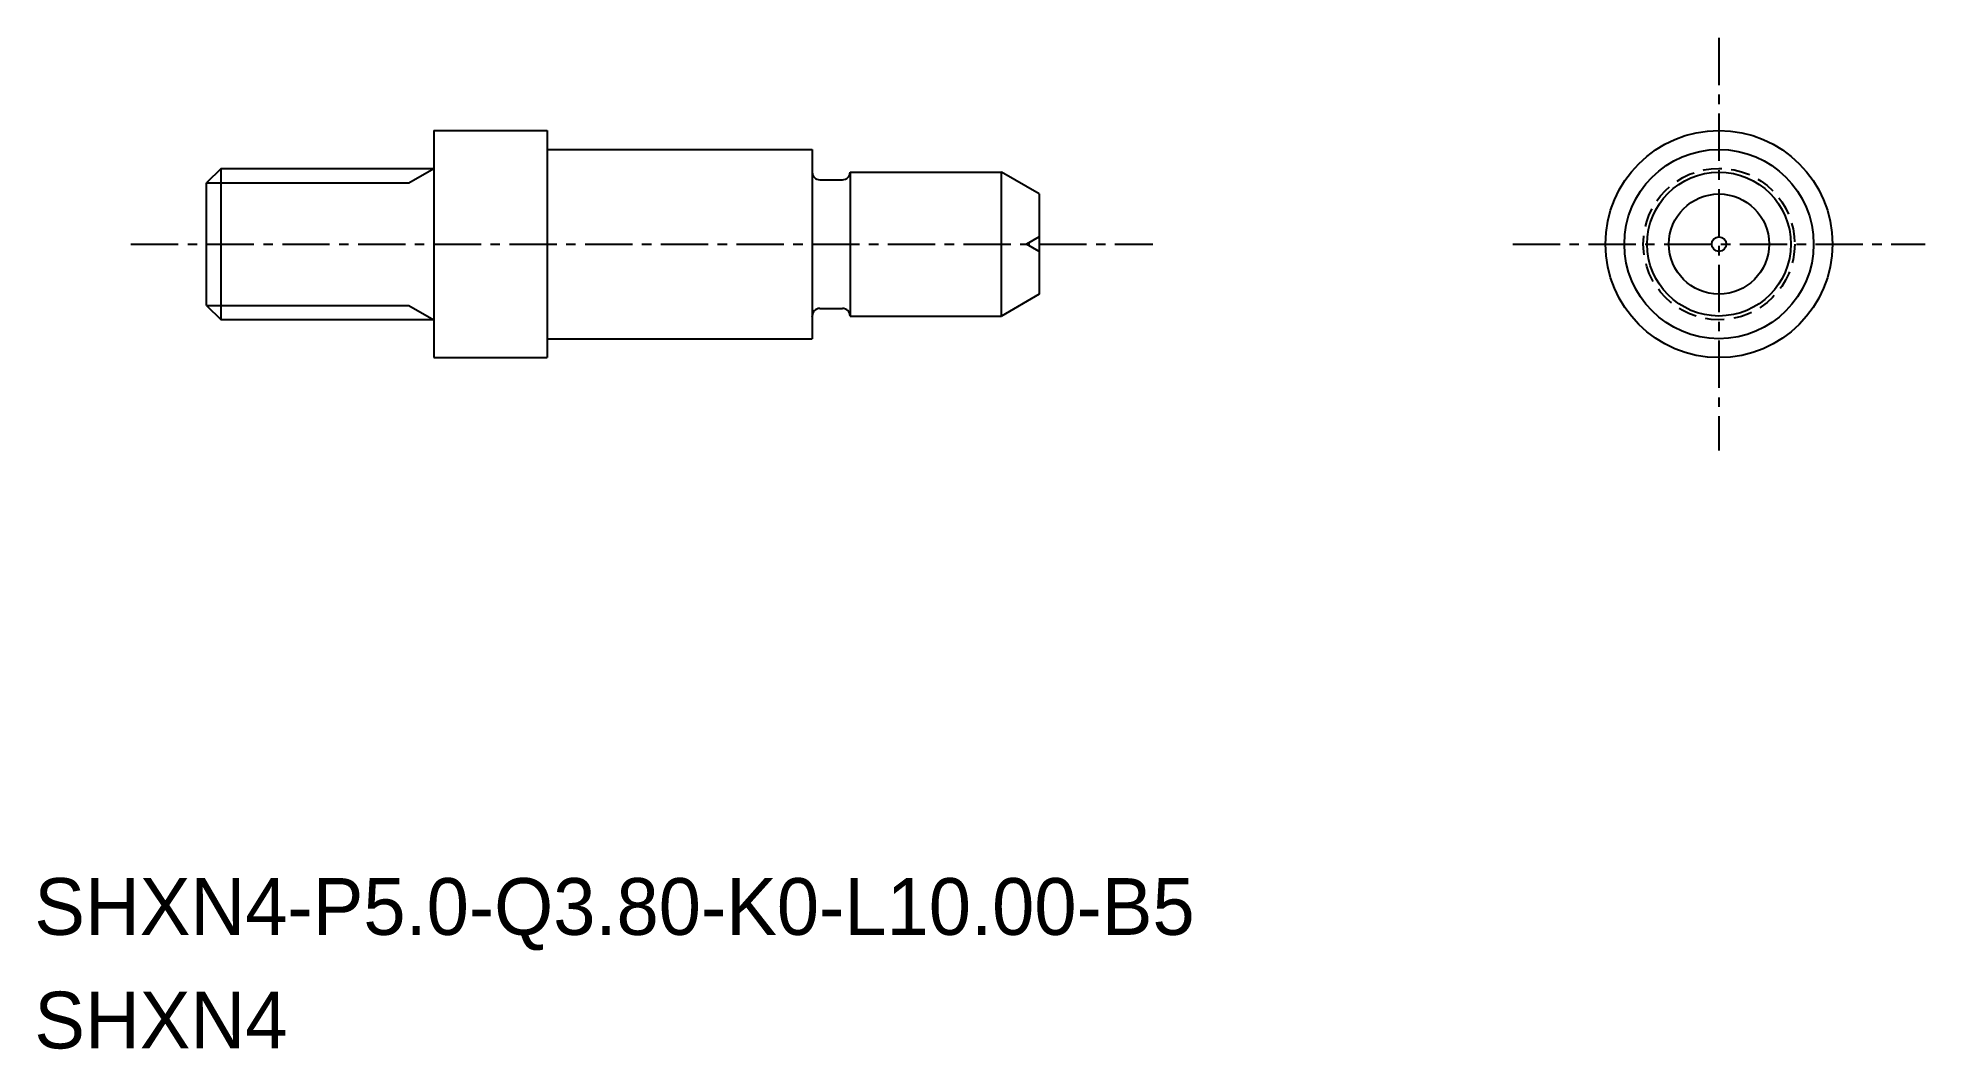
# Model space of a CAD drawing. Extents: x -1181.8 to -1131.9, y -415 to -388.2.
import ezdxf

# ---------------------------------------------------------------- set-up
doc = ezdxf.new("R2010")
doc.units = 0
doc.linetypes.add('CENTER', pattern=[2, 1.25, -0.25, 0.25, -0.25])
doc.linetypes.add('DASHED', pattern=[0.75, 0.5, -0.25])
doc.layers.get('0').update_dxf_attribs({"linetype": 'CONTINUOUS'})
doc.layers.add('CENTER', color=1, linetype='CENTER')

msp = doc.modelspace()

# ---------------------------------------------------------------- linework, layer by layer
for p, q in [((-1171.306, -390.698), (-1168.306, -390.698)), ((-1171.306, -390.698), (-1171.306, -396.698)), ((-1168.306, -390.698), (-1168.306, -396.698)), ((-1161.306, -391.198), (-1161.306, -396.198)), ((-1160.306, -391.798), (-1160.306, -395.598)), ((-1155.306, -392.375), (-1156.306, -391.798)), ((-1155.306, -395.02), (-1156.306, -395.598)), ((-1171.306, -396.698), (-1168.306, -396.698))]:
    msp.add_line(p, q)
at = {"color": 7, "linetype": 'CONTINUOUS'}
for p, q in [((-1168.306, -391.198), (-1161.306, -391.198)), ((-1176.927, -391.698), (-1177.306, -392.077)), ((-1176.927, -391.698), (-1171.306, -391.698)), ((-1176.927, -395.698), (-1176.927, -391.698)), ((-1171.306, -391.698), (-1171.306, -395.698)), ((-1161.306, -391.788), (-1161.306, -391.798)), ((-1161.106, -391.998), (-1160.506, -391.998)), ((-1160.306, -391.798), (-1156.306, -391.798)), ((-1160.306, -391.798), (-1160.306, -391.798)), ((-1177.306, -395.319), (-1177.306, -392.077)), ((-1177.306, -395.319), (-1176.927, -395.698)), ((-1161.106, -395.398), (-1160.506, -395.398)), ((-1171.306, -395.698), (-1176.927, -395.698)), ((-1161.306, -395.608), (-1161.306, -395.598)), ((-1160.306, -395.598), (-1160.306, -395.598)), ((-1160.306, -395.598), (-1156.306, -395.598)), ((-1168.306, -396.198), (-1161.306, -396.198))]:
    msp.add_line(p, q, dxfattribs=at)
at = {"color": 3, "linetype": 'CONTINUOUS'}
for p, q in [((-1171.962, -392.077), (-1171.306, -391.698)), ((-1177.306, -392.077), (-1171.962, -392.077)), ((-1177.306, -395.319), (-1171.962, -395.319)), ((-1171.962, -395.319), (-1171.306, -395.698))]:
    msp.add_line(p, q, dxfattribs=at)
at = {"linetype": 'CONTINUOUS'}
for p, q in [((-1156.306, -395.598), (-1156.306, -391.798)), ((-1155.306, -392.375), (-1155.306, -395.02))]:
    msp.add_line(p, q, dxfattribs=at)
at = {"color": 3}
for p in [(-1155.306, -393.506), (-1155.306, -393.89)]:
    msp.add_line(p, (-1155.645, -393.698), dxfattribs=at)
at = {"linetype": 'CONTINUOUS'}
msp.add_circle((-1137.345, -393.698), 3, dxfattribs=at)
for radius in [2.5, 1.9, 1.323, 0.192]:
    msp.add_circle((-1137.345, -393.698), radius)
at = {"color": 3, "linetype": 'DASHED'}
msp.add_circle((-1137.345, -393.698), 2, dxfattribs=at)
at = {"color": 7, "linetype": 'CONTINUOUS'}
for centre, start, end in [((-1161.106, -391.798), 180, 270), ((-1160.506, -391.798), 270, 0), ((-1161.106, -395.598), 90, 180), ((-1160.506, -395.598), 0, 90)]:
    msp.add_arc(centre, 0.2, start, end, dxfattribs=at)
at = {"layer": 'CENTER', "color": 1, "linetype": 'CENTER'}
for p, q in [((-1137.345, -388.248), (-1137.345, -399.148)), ((-1179.306, -393.698), (-1152.306, -393.698)), ((-1142.795, -393.698), (-1131.895, -393.698))]:
    msp.add_line(p, q, dxfattribs=at)

# ---------------------------------------------------------------- texts
for s, p in [('SHXN4-P5.0-Q3.80-K0-L10.00-B5', (-1181.86, -411.947)), ('SHXN4', (-1181.86, -414.947))]:
    msp.add_text(s, height=1.5).set_placement(p)

doc.saveas('drawing.dxf')
